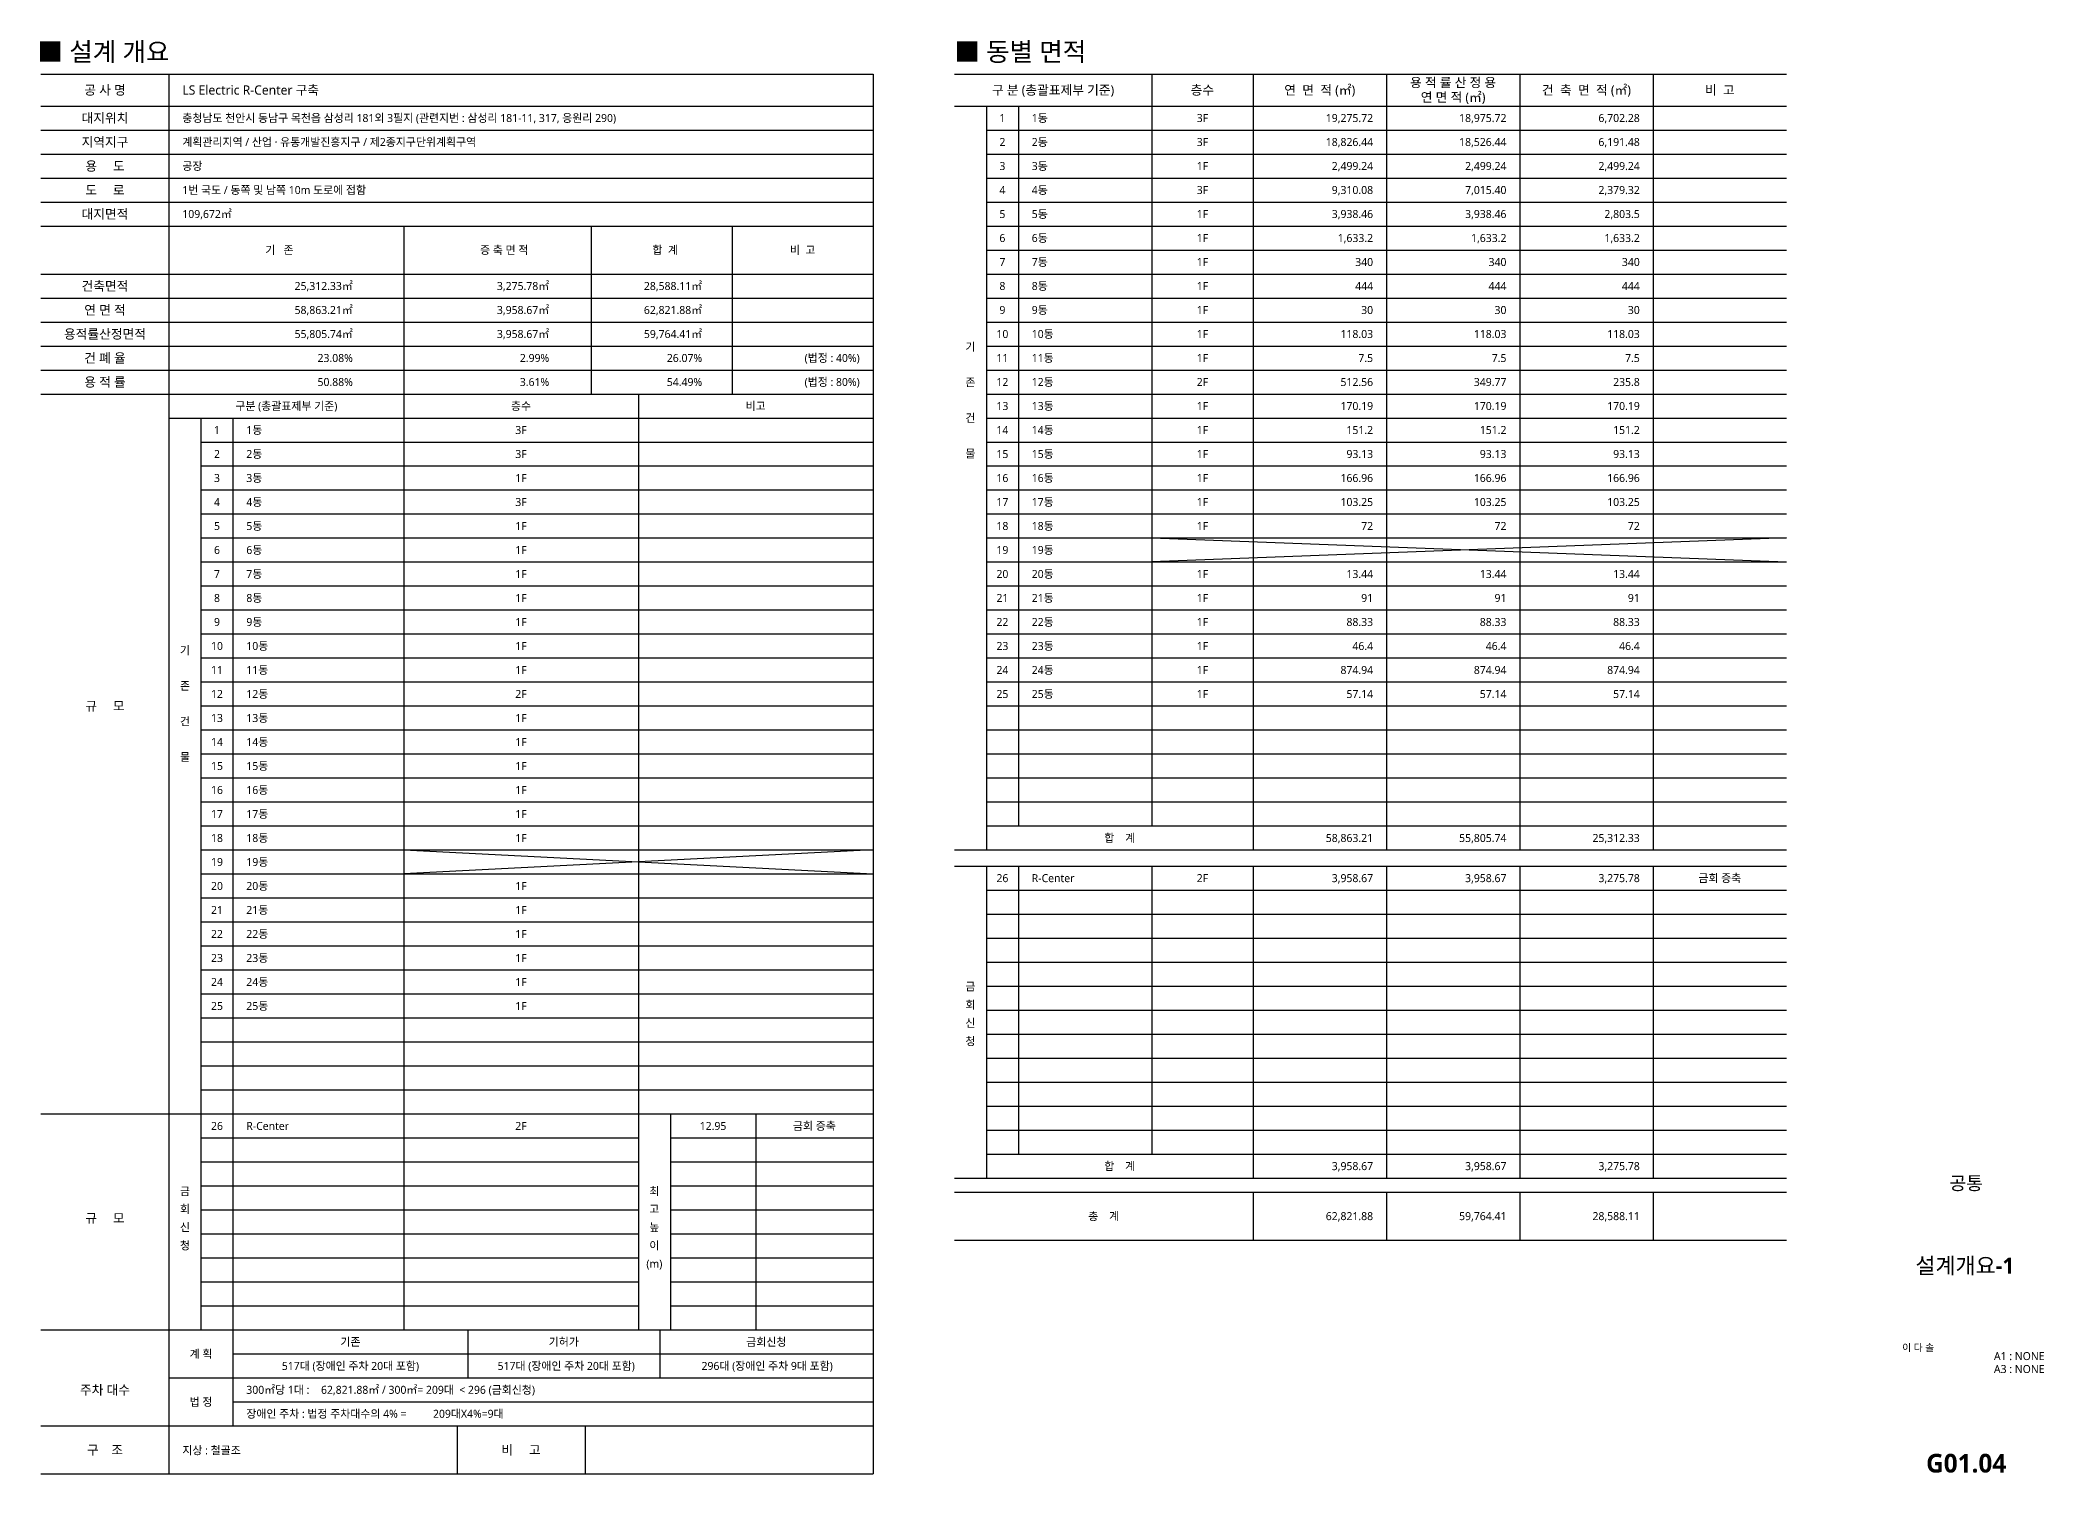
# Model space of a CAD drawing. Extents: x 5425 to 248764, y 2897 to 56672.
# Drawn here: x 5425 to 80564, y 2897 to 56670 of the extents above; entities that cross this region are included whole.
import ezdxf
from ezdxf.enums import TextEntityAlignment as Align

# ---------------------------------------------------------------- set-up
doc = ezdxf.new("R2010")
doc.units = 0
doc.header["$LTSCALE"] = 100
doc.header["$MEASUREMENT"] = 0
doc.layers.get('0').update_dxf_attribs({"linetype": 'CONTINUOUS'})
doc.layers.get('Defpoints').update_dxf_attribs({"color": 137, "linetype": 'CONTINUOUS'})
for name, color, linetype in [('ETC-8', 8, 'CONTINUOUS'), ('TEXT', 3, 'CONTINUOUS'), ('TXT', 3, 'CONTINUOUS'), ('XR-SHEET$0$TITLE', 7, 'CONTINUOUS'), ('XR-SHEET$1$SHT', 5, 'CONTINUOUS'), ('XR-SHEET$1$TEXT', 3, 'CONTINUOUS')]:
    doc.layers.add(name, color=color, linetype=linetype)
doc.layers.add('TXT-기존', color=6, linetype='CONTINUOUS', lineweight=20)
doc.styles.add('XR-SHEET$0$굴림체(옥산)', font='GulimChe.ttf')
doc.styles.add('맑은고딕B', font='malgunbd.ttf')
doc.styles.add('스타일1', font='malgun.ttf')

# ---------------------------------------------------------------- blocks, each defined once
blk = doc.blocks.new('XR-SHEET$0$TITLE')
at = {"layer": 'XR-SHEET$0$TITLE', "true_color": 0x000000, "style": 'XR-SHEET$0$굴림체(옥산)'}
for tag, height, p in [('동명칭', 6, (776.77, -457.26)), ('SCALE-A1', 3, (797.5, -522)), ('SCALE-A3', 3, (797.5, -527)), ('DATA', 3, (797.5, -540))]:
    blk.add_attdef(tag, text='', height=height, dxfattribs=at).set_placement(p, align=Align.MIDDLE)
for tag, height, p in [('TITLE1', 6, (776.5, -479.4)), ('TITLE4', 6, (776.5, -484.39)), ('TITLE2', 6, (776.5, -489)), ('TITLE5', 6, (776.5, -493.99)), ('TITLE3', 6, (776.5, -498.7)), ('NAME-1', 3, (760.16, -517.5)), ('NAME-2', 3, (760.16, -526.5)), ('A0.00', 7, (776.5, -561))]:
    blk.add_attdef(tag, text='', height=height, dxfattribs=at).set_placement(p, align=Align.MIDDLE_CENTER)

msp = doc.modelspace()

# ---------------------------------------------------------------- linework, layer by layer
at = {"color": 1}
for p, q in [((47110, 37997), (70910, 37097)), ((70910, 37997), (47110, 37097)), ((19059, 26297), (36659, 25397)), ((36659, 26297), (19059, 25397))]:
    msp.add_line(p, q, dxfattribs=at)
at = {"layer": 'Defpoints'}
msp.add_line((36659, 55397), (36659, 2897), dxfattribs=at)
at = {"layer": 'ETC-8', "color": 2}
for p, q in [((5459, 55397), (36659, 55397)), ((10259, 55397), (10259, 2897)), ((39710, 55397), (70910, 55397)), ((5459, 54197), (36659, 54197)), ((39710, 54197), (70910, 54197)), ((5459, 43397), (36659, 43397)), ((39710, 26297), (70910, 26297)), ((39710, 25691), (70910, 25691)), ((5459, 16397), (36659, 16397)), ((39710, 13991), (70910, 13991)), ((39710, 13465), (70910, 13465)), ((39710, 11665), (70910, 11665)), ((5459, 8297), (36659, 8297)), ((5459, 4697), (36659, 4697)), ((21059, 4697), (21059, 2897)), ((25859, 4697), (25859, 2897)), ((5459, 2897), (36659, 2897))]:
    msp.add_line(p, q, dxfattribs=at)
at = {"layer": 'ETC-8'}
for p, q in [((47110, 55397), (47110, 27197)), ((50910, 55397), (50910, 26297)), ((55910, 55397), (55910, 26297)), ((60910, 55397), (60910, 26297)), ((65910, 55397), (65910, 26297)), ((40910, 54197), (40910, 26297)), ((42110, 54197), (42110, 27197)), ((5459, 53297), (36659, 53297)), ((40910, 53297), (70910, 53297)), ((5459, 52397), (36659, 52397)), ((40910, 52397), (70910, 52397)), ((5459, 51497), (36659, 51497)), ((40910, 51497), (70910, 51497)), ((5459, 50597), (36659, 50597)), ((40910, 50597), (70910, 50597)), ((5459, 49697), (36659, 49697)), ((19059, 49697), (19059, 8297)), ((26099, 43397), (26099, 49697)), ((31379, 49697), (31379, 43397)), ((40910, 49697), (70910, 49697)), ((40910, 48797), (70910, 48797)), ((5459, 47897), (36659, 47897)), ((40910, 47897), (70910, 47897)), ((5459, 46997), (36659, 46997)), ((40910, 46997), (70910, 46997)), ((5459, 46097), (36659, 46097)), ((40910, 46097), (70910, 46097)), ((5459, 45197), (36659, 45197)), ((40910, 45197), (70910, 45197)), ((5459, 44297), (36659, 44297)), ((40910, 44297), (70910, 44297)), ((27859, 43397), (27859, 8297)), ((40910, 43397), (70910, 43397)), ((10259, 42497), (36659, 42497)), ((11459, 42497), (11459, 8297)), ((12659, 42497), (12659, 4697)), ((40910, 42497), (70910, 42497)), ((11459, 41597), (36659, 41597)), ((40910, 41597), (70910, 41597)), ((11459, 40697), (36659, 40697)), ((40910, 40697), (70910, 40697)), ((11459, 39797), (36659, 39797)), ((40910, 39797), (70910, 39797)), ((11459, 38897), (36659, 38897)), ((40910, 38897), (70910, 38897)), ((11459, 37997), (36659, 37997)), ((40910, 37997), (70910, 37997)), ((11459, 37097), (36659, 37097)), ((40910, 37097), (70910, 37097)), ((11459, 36197), (36659, 36197)), ((40910, 36197), (70910, 36197)), ((11459, 35297), (36659, 35297)), ((40910, 35297), (70910, 35297)), ((11459, 34397), (36659, 34397)), ((40910, 34397), (70910, 34397)), ((11459, 33497), (36659, 33497)), ((40910, 33497), (70910, 33497)), ((11459, 32597), (36659, 32597)), ((40910, 32597), (70910, 32597)), ((11459, 31697), (36659, 31697)), ((40910, 31697), (70910, 31697)), ((11459, 30797), (36659, 30797)), ((40910, 30797), (70910, 30797)), ((11459, 29897), (36659, 29897)), ((40910, 29897), (70910, 29897)), ((11459, 28997), (36659, 28997)), ((40910, 28997), (70910, 28997)), ((11459, 28097), (36659, 28097)), ((40910, 28097), (70910, 28097)), ((11459, 27197), (36659, 27197)), ((40910, 27197), (70910, 27197)), ((11459, 26297), (36659, 26297)), ((40910, 25691), (70910, 25691)), ((40910, 25691), (40910, 13991)), ((42110, 25691), (42110, 14891)), ((47110, 25691), (47110, 14891)), ((50910, 25691), (50910, 13991)), ((55910, 25691), (55910, 13991)), ((60910, 25691), (60910, 13991)), ((65910, 25691), (65910, 13991)), ((11459, 25397), (36659, 25397)), ((11459, 24497), (36659, 24497)), ((40910, 24791), (70910, 24791)), ((11459, 23597), (36659, 23597)), ((40910, 23891), (70910, 23891)), ((11459, 22697), (36659, 22697)), ((40910, 22991), (70910, 22991)), ((11459, 21797), (36659, 21797)), ((40910, 22091), (70910, 22091)), ((40910, 22091), (70910, 22091)), ((40910, 21191), (70910, 21191)), ((40910, 21191), (70910, 21191)), ((11459, 20897), (36659, 20897)), ((40910, 20291), (70910, 20291)), ((40910, 20291), (70910, 20291)), ((11459, 19997), (36659, 19997)), ((11459, 19097), (36659, 19097)), ((40910, 19391), (70910, 19391)), ((40910, 19391), (70910, 19391)), ((11459, 18197), (36659, 18197)), ((40910, 18491), (70910, 18491)), ((40910, 18491), (70910, 18491)), ((11459, 17297), (36659, 17297)), ((40910, 17591), (70910, 17591)), ((40910, 17591), (70910, 17591)), ((40910, 16691), (70910, 16691)), ((40910, 16691), (70910, 16691)), ((11459, 16397), (36659, 16397)), ((29059, 16397), (29059, 8297)), ((32259, 16397), (32259, 8297)), ((40910, 15791), (70910, 15791)), ((40910, 15791), (70910, 15791)), ((11459, 15497), (27859, 15497)), ((29059, 15497), (36659, 15497)), ((11459, 14597), (27859, 14597)), ((29059, 14597), (36659, 14597)), ((40910, 14891), (70910, 14891)), ((40910, 14891), (70910, 14891)), ((11459, 13697), (27859, 13697)), ((29059, 13697), (36659, 13697)), ((40910, 13991), (70910, 13991)), ((11459, 12797), (27859, 12797)), ((29059, 12797), (36659, 12797)), ((50910, 13465), (50910, 11665)), ((55910, 13465), (55910, 11665)), ((60910, 13465), (60910, 11665)), ((65910, 13465), (65910, 11665)), ((11459, 11897), (27859, 11897)), ((29059, 11897), (36659, 11897)), ((11459, 10997), (27859, 10997)), ((29059, 10997), (36659, 10997)), ((11459, 10097), (27859, 10097)), ((29059, 10097), (36659, 10097)), ((11459, 9197), (27859, 9197)), ((29059, 9197), (36659, 9197)), ((11459, 8297), (36659, 8297)), ((21467, 8297), (21467, 6497)), ((28659, 8297), (28659, 6497)), ((12659, 7397), (36659, 7397)), ((10259, 6497), (36659, 6497)), ((12659, 5597), (36659, 5597))]:
    msp.add_line(p, q, dxfattribs=at)

# ---------------------------------------------------------------- block references
at = {"layer": 'TEXT'}
ref = msp.add_blockref('XR-SHEET$0$TITLE', (0, 0), dxfattribs=dict(at, xscale=100, yscale=100, zscale=100))
ref.add_attrib('TITLE2', '설계개요-1', dxfattribs={"layer": 'XR-SHEET$1$SHT', "color": 4, "true_color": 0x000004, "height": 600, "style": '맑은고딕B'}).set_placement((77600, 10709), align=Align.MIDDLE_CENTER)
ref.add_attrib('NAME-1', '이 다 솔', dxfattribs={"layer": 'XR-SHEET$1$TEXT', "color": 3, "true_color": 0x000003, "height": 270, "style": '스타일1'}).set_placement((75250, 7633, 1377), align=Align.MIDDLE_LEFT)
ref.add_attrib('SCALE-A1', 'A1 : NONE', dxfattribs={"layer": 'XR-SHEET$1$SHT', "color": 3, "true_color": 0x000003, "height": 300, "style": '스타일1'}).set_placement((79639, 7317), align=Align.MIDDLE_CENTER)
ref.add_attrib('SCALE-A3', 'A3 : NONE', dxfattribs={"layer": 'XR-SHEET$1$SHT', "color": 3, "true_color": 0x000003, "height": 300, "style": '스타일1'}).set_placement((79639, 6831), align=Align.MIDDLE_CENTER)
ref.add_attrib('A0.00', 'G01.04', dxfattribs={"layer": 'XR-SHEET$1$SHT', "color": 4, "true_color": 0x000004, "height": 700, "style": '맑은고딕B'}).set_placement((77650, 3300), align=Align.MIDDLE_CENTER)

# ---------------------------------------------------------------- texts
at = {"layer": 'TEXT', "style": '스타일1'}
for s, p in [('■ 설계 개요', (5329, 55881)), ('■ 동별 면적', (39708, 55881))]:
    msp.add_text(s, height=700, dxfattribs=at).set_placement(p)
msp.add_text('공통', height=500, rotation=0.01218, dxfattribs=at).set_placement((77650, 13800), align=Align.MIDDLE_CENTER)
at = {"layer": 'TXT', "style": '스타일1'}
for s, height, p in [('공 사 명', 350, (7859, 54797)), ('구 분 (총괄표제부 기준)', 350, (43410, 54797)), ('층수', 350, (49010, 54797)), ('연  면  적 (㎡)', 350, (53410, 54797)), ('용 적 률 산 정 용', 350, (58410, 55079)), ('건  축  면  적 (㎡)', 350, (63410, 54797)), ('비  고', 350, (68410, 54797)), ('연 면 적 (㎡)', 350, (58410, 54529)), ('대지위치', 350, (7859, 53747)), ('1', 300, (41510, 53747)), ('3F', 300, (49010, 53747)), ('지역지구', 350, (7859, 52847)), ('2', 300, (41510, 52847)), ('3F', 300, (49010, 52847)), ('용     도', 350, (7859, 51947)), ('3', 300, (41510, 51947)), ('1F', 300, (49010, 51947)), ('도     로', 350, (7859, 51047)), ('4', 300, (41510, 51047)), ('3F', 300, (49010, 51047)), ('대지면적', 350, (7859, 50147)), ('5', 300, (41510, 50147)), ('1F', 300, (49010, 50147)), ('6', 300, (41510, 49247)), ('1F', 300, (49010, 49247)), ('7', 300, (41510, 48347)), ('1F', 300, (49010, 48347)), ('건축면적', 350, (7859, 47447)), ('8', 300, (41510, 47447)), ('1F', 300, (49010, 47447)), ('연 면 적', 350, (7859, 46547)), ('9', 300, (41510, 46547)), ('1F', 300, (49010, 46547)), ('용적률산정면적', 350, (7859, 45647)), ('기', 300, (40310, 45165)), ('10', 300, (41510, 45647)), ('1F', 300, (49010, 45647)), ('건 폐 율', 350, (7859, 44747)), ('11', 300, (41510, 44747)), ('1F', 300, (49010, 44747)), ('용 적 률', 350, (7859, 43847)), ('존', 300, (40310, 43831)), ('12', 300, (41510, 43847)), ('2F', 300, (49010, 43847)), ('구분 (총괄표제부 기준)', 300, (14659, 42947)), ('층수', 300, (23459, 42947)), ('비고', 300, (32259, 42947)), ('13', 300, (41510, 42947)), ('1F', 300, (49010, 42947)), ('1', 300, (12059, 42047)), ('3F', 300, (23459, 42047)), ('건', 300, (40310, 42498)), ('14', 300, (41510, 42047)), ('1F', 300, (49010, 42047)), ('물', 300, (40310, 41165)), ('2', 300, (12059, 41147)), ('3F', 300, (23459, 41147)), ('15', 300, (41510, 41147)), ('1F', 300, (49010, 41147)), ('3', 300, (12059, 40247)), ('1F', 300, (23459, 40247)), ('16', 300, (41510, 40247)), ('1F', 300, (49010, 40247)), ('4', 300, (12059, 39347)), ('3F', 300, (23459, 39347)), ('17', 300, (41510, 39347)), ('1F', 300, (49010, 39347)), ('5', 300, (12059, 38447)), ('1F', 300, (23459, 38447)), ('18', 300, (41510, 38447)), ('1F', 300, (49010, 38447)), ('6', 300, (12059, 37547)), ('1F', 300, (23459, 37547)), ('19', 300, (41510, 37547)), ('7', 300, (12059, 36647)), ('1F', 300, (23459, 36647)), ('20', 300, (41510, 36647)), ('1F', 300, (49010, 36647)), ('8', 300, (12059, 35747)), ('1F', 300, (23459, 35747)), ('21', 300, (41510, 35747)), ('1F', 300, (49010, 35747)), ('9', 300, (12059, 34847)), ('1F', 300, (23459, 34847)), ('22', 300, (41510, 34847)), ('1F', 300, (49010, 34847)), ('기', 300, (10859, 33782)), ('10', 300, (12059, 33947)), ('1F', 300, (23459, 33947)), ('23', 300, (41510, 33947)), ('1F', 300, (49010, 33947)), ('11', 300, (12059, 33047)), ('1F', 300, (23459, 33047)), ('24', 300, (41510, 33047)), ('1F', 300, (49010, 33047)), ('존', 300, (10859, 32449)), ('규     모', 350, (7859, 31697)), ('12', 300, (12059, 32147)), ('2F', 300, (23459, 32147)), ('25', 300, (41510, 32147)), ('1F', 300, (49010, 32147)), ('건', 300, (10859, 31115)), ('13', 300, (12059, 31247)), ('1F', 300, (23459, 31247)), ('14', 300, (12059, 30347)), ('1F', 300, (23459, 30347)), ('물', 300, (10859, 29782)), ('15', 300, (12059, 29447)), ('1F', 300, (23459, 29447)), ('16', 300, (12059, 28547)), ('1F', 300, (23459, 28547)), ('17', 300, (12059, 27647)), ('1F', 300, (23459, 27647)), ('18', 300, (12059, 26747)), ('1F', 300, (23459, 26747)), ('19', 300, (12059, 25847)), ('20', 300, (12059, 24947)), ('1F', 300, (23459, 24947)), ('26', 300, (41510, 25241)), ('2F', 300, (49010, 25241)), ('금회 증축', 300, (68410, 25241)), ('21', 300, (12059, 24047)), ('1F', 300, (23459, 24047)), ('22', 300, (12059, 23147)), ('1F', 300, (23459, 23147)), ('23', 300, (12059, 22247)), ('1F', 300, (23459, 22247)), ('24', 300, (12059, 21347)), ('1F', 300, (23459, 21347)), ('금', 300, (40310, 21176)), ('25', 300, (12059, 20447)), ('1F', 300, (23459, 20447)), ('회', 300, (40310, 20491)), ('신', 300, (40310, 19807)), ('청', 300, (40310, 19123)), ('26', 300, (12059, 15947)), ('2F', 300, (23459, 15947)), ('12.95', 300, (30659, 15947)), ('금회 증축', 300, (34459, 15947)), ('금', 300, (10859, 13498)), ('최', 300, (28459, 13498)), ('회', 300, (10859, 12832)), ('고', 300, (28459, 12832)), ('규     모', 350, (7859, 12488)), ('신', 300, (10859, 12148)), ('높', 300, (28459, 12148)), ('청', 300, (10859, 11463)), ('이', 300, (28459, 11463)), ('(m)', 300, (28459, 10779)), ('계 획', 300, (11459, 7397)), ('기존', 300, (17063, 7847)), ('기허가', 300, (25063, 7847)), ('금회신청', 300, (32659, 7847)), ('517대 (장애인 주차 20대 포함)', 300, (17063, 6947)), ('517대 (장애인 주차 20대 포함)', 300, (25154, 6947)), ('296대 (장애인 주차 9대 포함)', 300, (32689, 6947)), ('주차 대수', 350, (7859, 6047)), ('법 정', 300, (11459, 5597)), ('구    조', 350, (7859, 3797)), ('비     고', 350, (23459, 3797))]:
    msp.add_text(s, height=height, dxfattribs=at).set_placement(p, align=Align.MIDDLE_CENTER)
for s, height, p in [('LS Electric R-Center 구축', 350, (10759, 54797)), ('충청남도 천안시 동남구 목천읍 삼성리 181외 3필지 (관련지번 : 삼성리 181-11, 317, 응원리 290)', 300, (10759, 53747)), ('1동', 300, (42610, 53747)), ('계획관리지역 / 산업 · 유통개발진흥지구 / 제2종지구단위계획구역', 300, (10759, 52847)), ('2동', 300, (42610, 52847)), ('공장', 300, (10759, 51947)), ('3동', 300, (42610, 51947)), ('1번 국도 / 동쪽 및 남쪽 10m 도로에 접함', 300, (10759, 51047)), ('4동', 300, (42610, 51047)), ('109,672㎡', 300, (10759, 50147)), ('5동', 300, (42610, 50147)), ('6동', 300, (42610, 49247)), ('7동', 300, (42610, 48347)), ('8동', 300, (42610, 47447)), ('9동', 300, (42610, 46547)), ('10동', 300, (42610, 45647)), ('11동', 300, (42610, 44747)), ('12동', 300, (42610, 43847)), ('13동', 300, (42610, 42947)), ('1동', 300, (13159, 42047)), ('14동', 300, (42610, 42047)), ('2동', 300, (13159, 41147)), ('15동', 300, (42610, 41147)), ('3동', 300, (13159, 40247)), ('16동', 300, (42610, 40247)), ('4동', 300, (13159, 39347)), ('17동', 300, (42610, 39347)), ('5동', 300, (13159, 38447)), ('18동', 300, (42610, 38447)), ('6동', 300, (13159, 37547)), ('19동', 300, (42610, 37547)), ('7동', 300, (13159, 36647)), ('20동', 300, (42610, 36647)), ('8동', 300, (13159, 35747)), ('21동', 300, (42610, 35747)), ('9동', 300, (13159, 34847)), ('22동', 300, (42610, 34847)), ('10동', 300, (13159, 33947)), ('23동', 300, (42610, 33947)), ('11동', 300, (13159, 33047)), ('24동', 300, (42610, 33047)), ('12동', 300, (13159, 32147)), ('25동', 300, (42610, 32147)), ('13동', 300, (13159, 31247)), ('14동', 300, (13159, 30347)), ('15동', 300, (13159, 29447)), ('16동', 300, (13159, 28547)), ('17동', 300, (13159, 27647)), ('18동', 300, (13159, 26747)), ('19동', 300, (13159, 25847)), ('20동', 300, (13159, 24947)), ('R-Center', 300, (42610, 25241)), ('21동', 300, (13159, 24047)), ('22동', 300, (13159, 23147)), ('23동', 300, (13159, 22247)), ('24동', 300, (13159, 21347)), ('25동', 300, (13159, 20447)), ('R-Center', 300, (13159, 15947)), ('300㎡당 1대 :', 300, (13159, 6051)), ('장애인 주차 : 법정 주차대수의 4%%% =', 300, (13159, 5153)), ('지상 : 철골조', 300, (10759, 3781))]:
    msp.add_text(s, height=height, dxfattribs=at).set_placement(p, align=Align.MIDDLE_LEFT)
for s, p in [('19,275.72', (55410, 53747)), ('18,975.72', (60410, 53747)), ('6,702.28', (65410, 53747)), ('18,826.44', (55410, 52847)), ('18,526.44', (60410, 52847)), ('6,191.48', (65410, 52847)), ('2,499.24', (55410, 51947)), ('2,499.24', (60410, 51947)), ('2,499.24', (65410, 51947)), ('9,310.08', (55410, 51047)), ('7,015.40', (60410, 51047)), ('2,379.32', (65410, 51047)), ('3,938.46', (55410, 50147)), ('3,938.46', (60410, 50147)), ('2,803.5', (65410, 50147)), ('1,633.2', (55410, 49247)), ('1,633.2', (60410, 49247)), ('1,633.2', (65410, 49247)), ('340', (55410, 48347)), ('340', (60410, 48347)), ('340', (65410, 48347)), ('444', (55410, 47447)), ('444', (60410, 47447)), ('444', (65410, 47447)), ('30', (55410, 46547)), ('30', (60410, 46547)), ('30', (65410, 46547)), ('118.03', (55410, 45647)), ('118.03', (60410, 45647)), ('118.03', (65410, 45647)), ('7.5', (55410, 44747)), ('7.5', (60410, 44747)), ('7.5', (65410, 44747)), ('512.56', (55410, 43847)), ('349.77', (60410, 43847)), ('235.8', (65410, 43847)), ('170.19', (55410, 42947)), ('170.19', (60410, 42947)), ('170.19', (65410, 42947)), ('151.2', (55410, 42047)), ('151.2', (60410, 42047)), ('151.2', (65410, 42047)), ('93.13', (55410, 41147)), ('93.13', (60410, 41147)), ('93.13', (65410, 41147)), ('166.96', (55410, 40247)), ('166.96', (60410, 40247)), ('166.96', (65410, 40247)), ('103.25', (55410, 39347)), ('103.25', (60410, 39347)), ('103.25', (65410, 39347)), ('72', (55410, 38447)), ('72', (60410, 38447)), ('72', (65410, 38447)), ('13.44', (55410, 36647)), ('13.44', (60410, 36647)), ('13.44', (65410, 36647)), ('91', (55410, 35747)), ('91', (60410, 35747)), ('91', (65410, 35747)), ('88.33', (55410, 34847)), ('88.33', (60410, 34847)), ('88.33', (65410, 34847)), ('46.4', (55410, 33947)), ('46.4', (60410, 33947)), ('46.4', (65410, 33947)), ('874.94', (55410, 33047)), ('874.94', (60410, 33047)), ('874.94', (65410, 33047)), ('57.14', (55410, 32147)), ('57.14', (60410, 32147)), ('57.14', (65410, 32147)), ('58,863.21', (55410, 26747)), ('55,805.74', (60410, 26747)), ('25,312.33', (65410, 26747)), ('3,958.67', (55410, 25241)), ('3,958.67', (60410, 25241)), ('3,275.78', (65410, 25241))]:
    msp.add_text(s, height=300, dxfattribs=at).set_placement(p, align=Align.MIDDLE_RIGHT)
at = {"layer": 'TXT', "color": 6, "style": '스타일1'}
msp.add_text('기   존', height=300, dxfattribs=at).set_placement((14400, 48797), align=Align.MIDDLE_CENTER)
at = {"layer": 'TXT', "color": 4, "style": '스타일1'}
for s, p in [('증 축 면 적', (22829, 48797)), ('총    계', (45310, 12565))]:
    msp.add_text(s, height=300, dxfattribs=at).set_placement(p, align=Align.MIDDLE_CENTER)
at = {"layer": 'TXT', "color": 2, "style": '스타일1'}
msp.add_text('합  계', height=300, dxfattribs=at).set_placement((28865, 48797), align=Align.MIDDLE_CENTER)
at = {"layer": 'TXT', "color": 7, "style": '스타일1'}
msp.add_text('비  고', height=300, dxfattribs=at).set_placement((34019, 48797), align=Align.MIDDLE_CENTER)
at = {"layer": 'TXT', "color": 6, "style": '스타일1'}
for s, p in [('25,312.33㎡', (17152, 47447)), ('58,863.21㎡', (17152, 46547)), ('55,805.74㎡', (17152, 45647)), ('23.08%%%', (17152, 44747)), ('50.88%%%', (17152, 43847)), ('3,958.67', (55410, 14441)), ('3,958.67', (60410, 14441)), ('3,275.78', (65410, 14441)), ('62,821.88', (55410, 12565)), ('59,764.41', (60410, 12565)), ('28,588.11', (65410, 12565))]:
    msp.add_text(s, height=300, dxfattribs=at).set_placement(p, align=Align.MIDDLE_RIGHT)
at = {"layer": 'TXT', "color": 4, "style": '스타일1'}
for s, p in [('3,275.78㎡', (24515, 47447)), ('3,958.67㎡', (24515, 46547)), ('3,958.67㎡', (24515, 45647)), ('2.99%%%', (24515, 44747)), ('3.61%%%', (24515, 43847))]:
    msp.add_text(s, height=300, dxfattribs=at).set_placement(p, align=Align.MIDDLE_RIGHT)
at = {"layer": 'TXT', "color": 2, "style": '스타일1'}
for s, p in [('28,588.11㎡', (30250, 47447)), ('62,821.88㎡', (30250, 46547)), ('59,764.41㎡', (30250, 45647)), ('26.07%%%', (30250, 44747)), ('54.49%%%', (30250, 43847))]:
    msp.add_text(s, height=300, dxfattribs=at).set_placement(p, align=Align.MIDDLE_RIGHT)
at = {"layer": 'TXT', "color": 7, "style": '스타일1'}
for s, p in [('(법정 : 40%%%)', (36159, 44747)), ('(법정 : 80%%%)', (36159, 43847))]:
    msp.add_text(s, height=300, dxfattribs=at).set_placement(p, align=Align.MIDDLE_RIGHT)
at = {"layer": 'TXT', "color": 1, "style": '스타일1'}
for s, p in [('62,821.88㎡ / 300㎡= 209대  < 296 (금회신청)', (15959, 6051)), ('209대X4%%%=9대', (20159, 5153))]:
    msp.add_text(s, height=300, dxfattribs=at).set_placement(p, align=Align.MIDDLE_LEFT)
at = {"layer": 'TXT-기존', "color": 4, "style": '스타일1'}
for p in [(45910, 26747), (45910, 14441)]:
    msp.add_text('합    계', height=300, dxfattribs=at).set_placement(p, align=Align.MIDDLE_CENTER)

doc.saveas('drawing.dxf')
